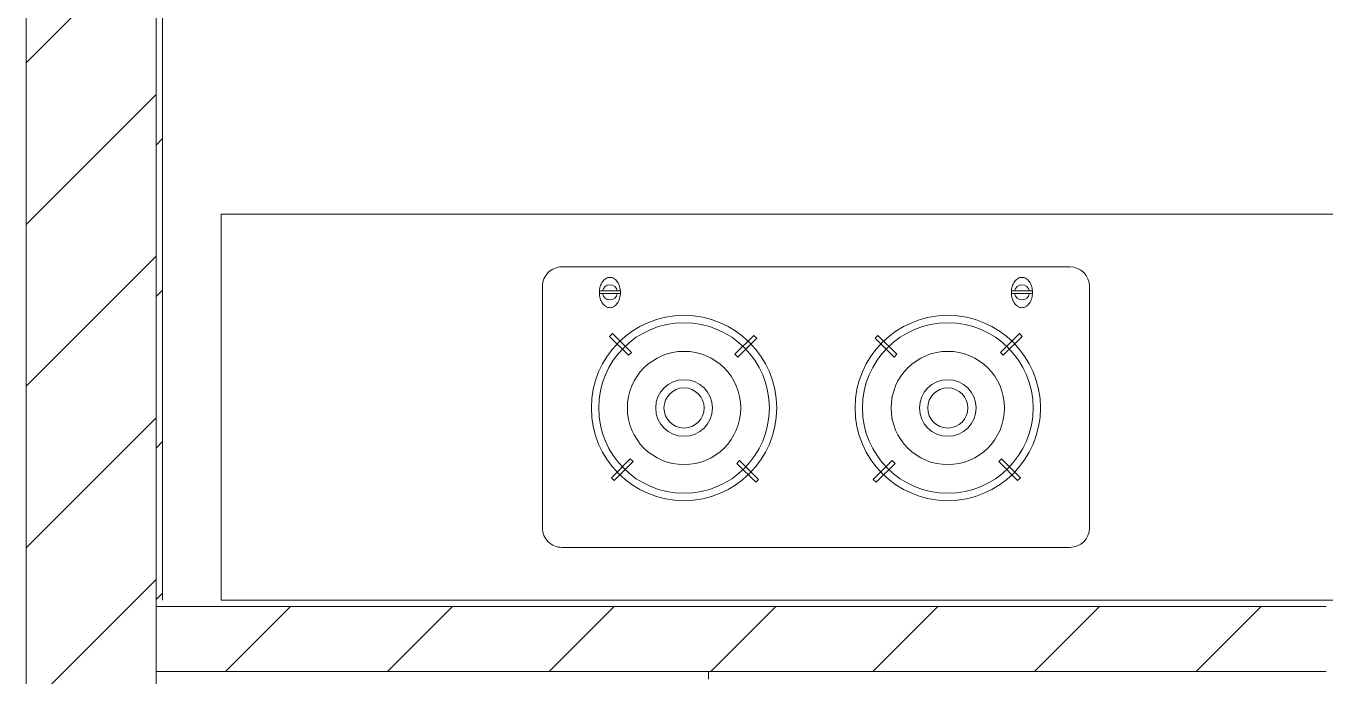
# Model space of a CAD drawing. Header units: millimetres. Extents: x -24439 to 198341, y -52871 to 149926.
# Drawn here: x 118852 to 120853, y 22330 to 23331 of the extents above; entities that cross this region are included whole.
import ezdxf

# ---------------------------------------------------------------- set-up
doc = ezdxf.new("R2010")
doc.units = ezdxf.units.MM
for name, color, linetype, lineweight in [('0-1', 7, 'Continuous', 5), ('A-FLOR', 192, 'Continuous', 9), ('A-FLOR-1', 9, 'Continuous', 9), ('A-WALL', 113, 'Continuous', 9), ('A-WALL-1', 253, 'Continuous', 18), ('A-WALL-3', 113, 'Continuous', 18), ('A-WALL-PATT-1', 10, 'Continuous', 9), ('A-WALL-PATT-2', 9, 'Continuous', 9), ('A-WALL-PATT-3', 111, 'Continuous', 9), ('I-FURN', 30, 'Continuous', 9), ('I-FURN-1', 9, 'Continuous', 9), ('I-WALL-1', 253, 'Continuous', 18)]:
    doc.layers.add(name, color=color, linetype=linetype, lineweight=lineweight)
pattern_1 = [(45, (0, 0), (-124.4508, 124.4508), [])]

# ---------------------------------------------------------------- blocks, each defined once
blk = doc.blocks.new('HE BEP A1 - HE BEP A 2-V102-TKCS_MB ĐỊNH VỊ CAO ĐỘ THIẾT KẾ')
at = {"layer": 'I-FURN'}
for p, q in [((662.4, 594.4), (3700, 594.4)), ((3700, 594.4), (3700, 0)), ((3700, 594.4), (3700, 0)), ((3175.6, 513.2), (2394, 513.2)), ((2364, 483.2), (2364, 111.2)), ((3205.6, 483.2), (3205.6, 111.2)), ((2474.5, 410.3), (2470.1, 405.9)), ((2470.1, 405.9), (2499.2, 376.7)), ((2503.6, 381.1), (2474.5, 410.3)), ((2692.1, 413), (2663, 383.9)), ((2667.3, 379.5), (2696.5, 408.6)), ((2696.5, 408.6), (2692.1, 413)), ((2873.2, 408.6), (2877.5, 413)), ((2902.3, 379.5), (2873.2, 408.6)), ((2877.5, 413), (2906.7, 383.9)), ((3066, 381.1), (3095.1, 410.3)), ((3099.5, 405.9), (3070.4, 376.7)), ((3095.1, 410.3), (3099.5, 405.9)), ((2499.2, 376.7), (2503.6, 381.1)), ((2663, 383.9), (2667.3, 379.5)), ((2906.7, 383.9), (2902.3, 379.5)), ((3070.4, 376.7), (3066, 381.1)), ((2660.2, 215.8), (2664.6, 220.2)), ((2664.6, 220.2), (2693.7, 191.1)), ((2905, 220.2), (2875.9, 191.1)), ((2909.4, 215.8), (2905, 220.2)), ((2467.4, 188.3), (2496.5, 217.4)), ((2500.9, 213), (2471.8, 183.9)), ((2496.5, 217.4), (2500.9, 213)), ((2689.3, 186.7), (2660.2, 215.8)), ((2880.3, 186.7), (2909.4, 215.8)), ((3073.1, 217.4), (3068.7, 213)), ((3068.7, 213), (3097.9, 183.9)), ((3102.3, 188.3), (3073.1, 217.4)), ((2471.8, 183.9), (2467.4, 188.3)), ((2693.7, 191.1), (2689.3, 186.7)), ((2875.9, 191.1), (2880.3, 186.7)), ((3097.9, 183.9), (3102.3, 188.3)), ((2451.6, 122.3), (2451.6, 118.3)), ((2484.1, 122.3), (2451.6, 122.3)), ((2484.1, 118.3), (2484.1, 122.3)), ((3085.5, 118.3), (3085.5, 122.3)), ((3085.5, 122.3), (3118, 122.3)), ((3118, 122.3), (3118, 118.3)), ((2451.6, 118.3), (2484.1, 118.3)), ((3118, 118.3), (3085.5, 118.3)), ((3175.6, 81.2), (2394, 81.2)), ((3700, 0), (662.4, 0))]:
    blk.add_line(p, q, dxfattribs=at)
for centre, radius in [((2581.9, 298.5), 142.6), ((2987.7, 298.5), 142.6), ((2581.9, 298.5), 131.3), ((2987.7, 298.5), 131.3), ((2581.9, 298.5), 87.2), ((2987.7, 298.5), 87.2), ((2581.9, 298.5), 43.6), ((2987.7, 298.5), 43.6), ((2581.9, 298.5), 30.9), ((2987.7, 298.5), 30.9)]:
    blk.add_circle(centre, radius, dxfattribs=at)
for centre, radius, start, end in [((2394, 483.2), 30, 90, 180), ((3175.6, 483.2), 30, 360, 90), ((2471.3, 126.9), 18.1, 120.7976, 145.204), ((2467.9, 132.6), 11.5, 90, 120.7976), ((2467.9, 132.6), 11.5, 59.2024, 90), ((2464.5, 126.9), 18.1, 34.796, 59.2024), ((3105.2, 126.9), 18.1, 120.7976, 145.204), ((3101.8, 132.6), 11.5, 90, 120.7976), ((3101.8, 132.6), 11.5, 59.2024, 90), ((3098.4, 126.9), 18.1, 34.796, 59.2024), ((2485.1, 120.7), 33.5, 163.9419, 180), ((2485.1, 120.7), 33.5, 180, 196.0581), ((2476.6, 123.1), 24.7, 145.204, 163.9419), ((2467.8, 120.3), 11.6, 9.9102, 170.0898), ((2459.1, 123.1), 24.7, 16.0581, 34.796), ((2450.6, 120.7), 33.5, 0, 16.0581), ((2450.6, 120.7), 33.5, 343.9419, 0), ((3119, 120.7), 33.5, 163.9419, 180), ((3119, 120.7), 33.5, 180, 196.0581), ((3110.5, 123.1), 24.7, 145.204, 163.9419), ((3101.8, 120.3), 11.6, 9.9102, 170.0898), ((3093, 123.1), 24.7, 16.0581, 34.796), ((3084.5, 120.7), 33.5, 0, 16.0581), ((3084.5, 120.7), 33.5, 343.9419, 0), ((2394, 111.2), 30, 180, 270), ((2476.6, 118.2), 24.7, 196.0581, 214.796), ((2467.8, 120.3), 11.6, 189.7177, 350.2823), ((2471.3, 114.5), 18.1, 214.796, 239.2024), ((2464.5, 114.5), 18.1, 300.7976, 325.204), ((2459.1, 118.2), 24.7, 325.204, 343.9419), ((3110.5, 118.2), 24.7, 196.0581, 214.796), ((3105.2, 114.5), 18.1, 214.796, 239.2024), ((3101.8, 120.3), 11.6, 189.7177, 350.2823), ((3098.4, 114.5), 18.1, 300.7976, 325.204), ((3093, 118.2), 24.7, 325.204, 343.9419), ((3175.6, 111.2), 30, 270, 0), ((2467.9, 108.8), 11.5, 239.2024, 270), ((2467.9, 108.8), 11.5, 270, 300.7976), ((3101.8, 108.8), 11.5, 239.2024, 270), ((3101.8, 108.8), 11.5, 270, 300.7976)]:
    blk.add_arc(centre, radius, start, end, dxfattribs=at)
at = {"layer": 'I-FURN-1'}
for p, q in [((3700, 594.4), (0, 594.4)), ((3700, 0), (3700, 594.4)), ((0, 0), (3700, 0))]:
    blk.add_line(p, q, dxfattribs=at)
blk = doc.blocks.new('NCV_TKTC_TANG 1_rvt-1-TKCS_MB ĐỊNH VỊ CAO ĐỘ THIẾT KẾ')
at = {"layer": 'A-WALL-PATT-1'}
h = blk.add_hatch(dxfattribs=at)
h.set_pattern_fill('FP_2', color=256, style=0, pattern_type=2)
h.set_pattern_definition(pattern_1)
h.paths.add_polyline_path([(122162.4, 22336.9), (122752.6, 22336.9), (122752.6, 22436.9), (120952.6, 22436.9), (120952.6, 22336.9), (121557.2, 22336.9)])
h.paths.add_polyline_path([(120852.6, 22336.9), (120852.6, 22436.9), (119052.6, 22436.9), (119052.6, 22336.9), (120346.8, 22336.9)])
at = {"layer": 'A-WALL-PATT-2'}
h = blk.add_hatch(dxfattribs=at)
h.set_pattern_fill('FP_3', color=256, style=0, pattern_type=2)
h.set_pattern_definition([(45, (0, 0), (-116.67262, 116.67262), [])])
h.paths.add_polyline_path([(119062.6, 22436.9), (119062.6, 24196.5), (119052.6, 24196.5), (119052.6, 22436.9)])
h.paths.add_polyline_path([(119062.6, 25286.5), (119062.6, 25436.9), (119052.6, 25436.9), (119052.6, 25286.5)])
at = {"layer": 'A-FLOR-1'}
blk.add_line((119902.6, 22325), (119902.6, 22336.9), dxfattribs=at)
at = {"layer": 'A-WALL-1'}
for p, q in [((120852.6, 22436.9), (119052.6, 22436.9)), ((119052.6, 22436.9), (119052.6, 22336.9)), ((119052.6, 22336.9), (120852.6, 22336.9))]:
    blk.add_line(p, q, dxfattribs=at)
at = {"layer": 'I-WALL-1'}
for p, q in [((119052.6, 24196.5), (119052.6, 22436.9)), ((119062.6, 22446.9), (119062.6, 24196.5)), ((119052.6, 22436.9), (119062.6, 22436.9)), ((120852.6, 22336.9), (120842.6, 22336.9))]:
    blk.add_line(p, q, dxfattribs=at)
at = {"layer": 'I-FURN-1', "rotation": 180}
blk.add_blockref('HE BEP A1 - HE BEP A 2-V102-TKCS_MB ĐỊNH VỊ CAO ĐỘ THIẾT KẾ', (122852.6, 23041.3), dxfattribs=at)

msp = doc.modelspace()

# ---------------------------------------------------------------- hatches: boundary and pattern name
at = {"layer": 'A-WALL-PATT-3'}
h = msp.add_hatch(dxfattribs=at)
h.set_pattern_fill('FP_1', color=256, style=0, pattern_type=2)
h.set_pattern_definition(pattern_1)
h.paths.add_polyline_path([(118852.6, 21486.9), (119052.6, 21486.9), (119052.6, 24197.4), (118852.6, 24197.4), (118852.6, 21625.2)])
h.paths.add_polyline_path([(118852.6, 25287.4), (119052.6, 25287.4), (119052.6, 25436.9), (118852.6, 25436.9)])

# ---------------------------------------------------------------- linework, layer by layer
at = {"layer": 'A-FLOR'}
msp.add_line((118852.5, 21486.9), (118852.5, 25436.9), dxfattribs=at)
at = {"layer": 'A-WALL'}
msp.add_line((118852.6, 24197.4), (118852.6, 21286.9), dxfattribs=at)
at = {"layer": 'A-WALL-3'}
msp.add_line((119052.6, 21486.9), (119052.6, 24197.4), dxfattribs=at)

# ---------------------------------------------------------------- block references
at = {"layer": '0-1'}
msp.add_blockref('NCV_TKTC_TANG 1_rvt-1-TKCS_MB ĐỊNH VỊ CAO ĐỘ THIẾT KẾ', (0, 0), dxfattribs=at)

doc.saveas('drawing.dxf')
